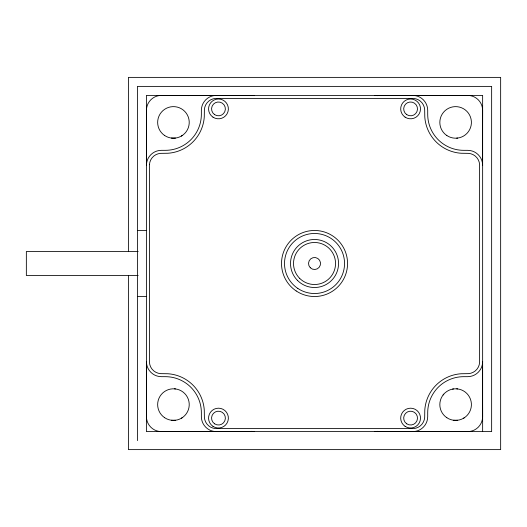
<?xml version="1.0" encoding="UTF-8"?>
<svg xmlns="http://www.w3.org/2000/svg" width="527" height="527" viewBox="0 0 527 527"><rect width="100%" height="100%" fill="white"/><g stroke="black" fill="none" stroke-linecap="round" stroke-linejoin="round"><path stroke-width="0.79" d="M146.552 363.623L146.427 416.6A15.006 15.006 0 0 0 161.433 431.606L214.41 431.475M482.508 163.377L482.64 110.4A15.006 15.006 0 0 0 467.627 95.394L414.657 95.525M443.095 394.98L443.747 394.176M181.341 136.085L182.217 135.538M181.341 418.267L182.217 417.72M463.516 418.267L464.392 417.72M452.541 389.104L453.563 388.933M175.504 138.067L171.38 138.067M456.652 138.166L457.68 138.067M175.504 420.243L171.38 420.243M457.68 420.243L453.563 420.243M187.408 95.525L252.453 95.532A15.006 15.006 0 0 1 254.495 95.394M376.528 95.525L441.652 95.525M137.422 230.477L146.427 230.477M138.199 251.491L26.35 251.491L26.35 275.509L138.199 275.509M137.422 296.523L146.427 296.523M187.408 431.475L252.538 431.475M376.528 431.475L441.652 431.475M214.41 95.525L161.433 95.394A15.006 15.006 0 0 0 146.427 110.4L146.552 163.377M414.657 431.475L467.627 431.606A15.006 15.006 0 0 0 482.64 416.6L482.508 363.623M456.652 388.834L457.68 388.933M174.477 388.834L175.504 388.933M482.64 431.606L482.64 95.394L146.427 95.394L146.427 431.606L491.645 431.606L491.645 86.388L137.422 86.388L137.422 440.612M128.417 251.583L128.417 77.383L500.65 77.383L500.65 449.617L128.417 449.617L128.417 275.417M482.64 165.34A15.006 15.006 0 0 0 467.627 150.327L463.727 150.327A36.02 36.02 0 0 1 427.707 114.306L427.707 110.4A15.006 15.006 0 0 0 412.694 95.394M216.373 431.606A15.006 15.006 0 0 1 201.36 416.6L201.36 412.694A36.02 36.02 0 0 0 165.34 376.673L161.433 376.673A15.006 15.006 0 0 1 146.427 361.66M412.694 431.606A15.006 15.006 0 0 0 427.707 416.6L427.707 412.694A36.02 36.02 0 0 1 463.727 376.673L467.627 376.673A15.006 15.006 0 0 0 482.64 361.66M216.373 95.394A15.006 15.006 0 0 0 201.36 110.4L201.36 114.306A36.02 36.02 0 0 1 165.34 150.327L161.433 150.327A15.006 15.006 0 0 0 146.427 165.34M217.625 95.578A15.006 15.006 0 0 1 222.322 95.578M222.322 431.422A15.006 15.006 0 0 1 217.625 431.422M411.442 431.422A15.006 15.006 0 0 1 406.745 431.422M406.745 95.578A15.006 15.006 0 0 1 411.442 95.578M440.684 95.683A15.006 15.006 0 0 1 443.615 95.394M377.497 431.317A15.006 15.006 0 0 1 374.572 431.606M254.495 431.606A15.006 15.006 0 0 1 251.563 431.317M443.615 431.606A15.006 15.006 0 0 1 440.684 431.317M185.451 95.394A15.006 15.006 0 0 1 188.376 95.683M188.376 431.317A15.006 15.006 0 0 1 185.451 431.606M374.572 95.394A15.006 15.006 0 0 1 377.497 95.683M149.457 164.556L149.457 362.444A12.009 12.009 0 0 0 160.649 373.643L167.889 373.748A39.024 39.024 0 0 1 204.278 410.144L204.39 417.384A12.009 12.009 0 0 0 215.583 428.576L413.478 428.576A12.009 12.009 0 0 0 424.676 417.384L424.782 410.144A39.024 39.024 0 0 1 461.171 373.748L468.417 373.643A12.009 12.009 0 0 0 479.61 362.444L479.61 164.556A12.009 12.009 0 0 0 468.417 153.357L461.171 153.252A39.024 39.024 0 0 1 424.782 116.856L424.676 109.616A12.009 12.009 0 0 0 413.478 98.424L215.583 98.424A12.009 12.009 0 0 0 204.39 109.616L204.278 116.856A39.024 39.024 0 0 1 167.889 153.252L160.649 153.357A12.009 12.009 0 0 0 149.457 164.556M446.85 135.538A15.79 15.79 0 0 0 471.375 123.443A15.79 15.79 0 0 0 448.635 108.252A15.79 15.79 0 0 0 446.85 135.538M446.85 417.72A15.79 15.79 0 0 0 471.375 405.619A15.79 15.79 0 0 0 448.635 390.428A15.79 15.79 0 0 0 446.85 417.72M164.668 135.538A15.79 15.79 0 0 0 189.2 123.443A15.79 15.79 0 0 0 166.46 108.252A15.79 15.79 0 0 0 164.668 135.538M164.668 417.72A15.79 15.79 0 0 0 189.2 405.619A15.79 15.79 0 0 0 166.46 390.428A15.79 15.79 0 0 0 164.668 417.72M310.284 267.742A6.001 6.001 0 0 0 320.33 265.055A6.001 6.001 0 0 0 312.979 257.703A6.001 6.001 0 0 0 310.284 267.742M297.551 280.483A24.018 24.018 0 0 0 337.728 269.719A24.018 24.018 0 0 0 308.315 240.305A24.018 24.018 0 0 0 297.551 280.483M299.672 278.361A21.014 21.014 0 0 0 334.829 268.941A21.014 21.014 0 0 0 309.092 243.204A21.014 21.014 0 0 0 299.672 278.361M297.854 288.46A30.019 30.019 0 0 0 344.487 265.463A30.019 30.019 0 0 0 301.253 236.577A30.019 30.019 0 0 0 297.854 288.46M214.634 423.84A6.904 6.904 0 0 0 225.358 418.55A6.904 6.904 0 0 0 215.418 411.903A6.904 6.904 0 0 0 214.634 423.84M212.967 117.139A9.908 9.908 0 0 0 228.356 109.55A9.908 9.908 0 0 0 214.087 100.018A9.908 9.908 0 0 0 212.967 117.139M214.634 114.642A6.904 6.904 0 0 0 225.358 109.352A6.904 6.904 0 0 0 215.418 102.712A6.904 6.904 0 0 0 214.634 114.642M406.758 423.84A6.904 6.904 0 0 0 417.483 418.55A6.904 6.904 0 0 0 407.542 411.903A6.904 6.904 0 0 0 406.758 423.84M405.092 426.336A9.908 9.908 0 0 0 420.48 418.748A9.908 9.908 0 0 0 406.212 409.209A9.908 9.908 0 0 0 405.092 426.336M405.092 117.139A9.908 9.908 0 0 0 420.48 109.55A9.908 9.908 0 0 0 406.212 100.018A9.908 9.908 0 0 0 405.092 117.139M406.758 114.642A6.904 6.904 0 0 0 417.483 109.352A6.904 6.904 0 0 0 407.542 102.712A6.904 6.904 0 0 0 406.758 114.642M296.187 290.957A33.023 33.023 0 0 0 347.484 265.661A33.023 33.023 0 0 0 299.929 233.883A33.023 33.023 0 0 0 296.187 290.957M212.967 426.336A9.908 9.908 0 0 0 228.356 418.748A9.908 9.908 0 0 0 214.087 409.209A9.908 9.908 0 0 0 212.967 426.336"/></g></svg>
